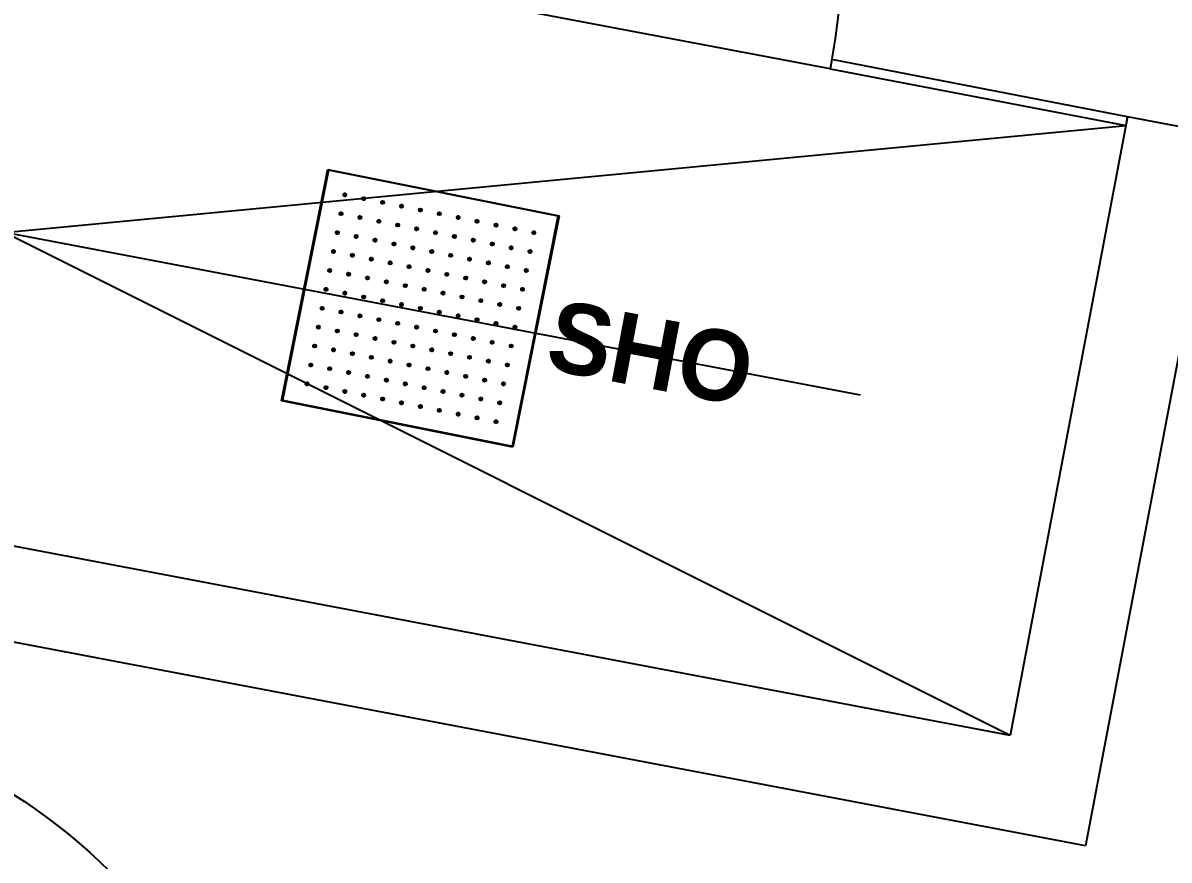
# Model space of a CAD drawing. Extents: x -678889171 to 586587, y -792238163 to 335485.
# Drawn here: x 52596 to 54053, y 40059 to 41123 of the extents above; entities that cross this region are included whole.
import ezdxf

# ---------------------------------------------------------------- set-up
doc = ezdxf.new("R2010")
doc.units = 0
doc.header["$MEASUREMENT"] = 0
doc.linetypes.add('XR-Typ28 7th to11Th$0$XR-A-TYP-7-8-9-10$0$XR-A-TYP-2-3-4-6-7-8-9-10$0$HIDDEN', pattern=[0.375, 0.25, -0.125])
doc.layers.get('0').update_dxf_attribs({"color": 8})
for name, color, linetype in [('XR-A-9TH-FLOOR$0$A-WALL', 252, 'Continuous'), ('XR-Typ28 7th to11Th$0$A-WALL', 252, 'Continuous'), ('XR-Typ28 7th to11Th$0$XR-A-TYP-7-8-9-10$0$A-FURN-SANT', 252, 'Continuous'), ('XR-Typ28 7th to11Th$0$XR-A-TYP-7-8-9-10$0$I-FLOR', 252, 'Continuous'), ('XR-Typ28 7th to11Th$0$XR-A-TYP-7-8-9-10$0$I-GLAZ-FULL', 252, 'Continuous'), ('XR-Typ28 7th to11Th$0$XR-A-TYP-7-8-9-10$0$I-SPCL', 252, 'Continuous'), ('XR-Typ28 7th to11Th$0$XR-A-TYP-7-8-9-10$0$XR-A-TYP-2-3-4-6-7-8-9-10$0$A-DOOR', 252, 'Continuous'), ('XR-Typ28 7th to11Th$0$XR-A-TYP-7-8-9-10$0$XR-A-TYP-2-3-4-6-7-8-9-10$0$A-FLOR-OVHD', 252, 'XR-Typ28 7th to11Th$0$XR-A-TYP-7-8-9-10$0$XR-A-TYP-2-3-4-6-7-8-9-10$0$HIDDEN'), ('XR-Typ28 7th to11Th$0$XR-A-TYP-7-8-9-10$0$XREF_3BR$0$I-GLAZ-FULL', 252, 'Continuous')]:
    doc.layers.add(name, color=color, linetype=linetype)
doc.styles.add('XR-Typ28 7th to11Th$0$XR-A-TYP-7-8-9-10$0$XREF_1BR$0$KZT', font='')
doc.styles.get('XR-Typ28 7th to11Th$0$XR-A-TYP-7-8-9-10$0$XREF_1BR$0$KZT').set_extended_font_data('AvantGarde LT Medium', bold=True)

# ---------------------------------------------------------------- blocks, each defined once
blk = doc.blocks.new('XR-Typ28 7th to11Th$0$XR-A-TYP-7-8-9-10$0$XREF_3BR$0$XREF-1BA$0$11TH FLOOR PLAN EAST TOWER$0$11TH TO 17TH FLOOR PLAN EAST TOWER$0$CEILING SHOWER')
at = {"layer": 'XR-Typ28 7th to11Th$0$XR-A-TYP-7-8-9-10$0$A-FURN-SANT'}
for p, q in [((0, 30), (30, 30)), ((0, 0), (0, 30)), ((0, 30), (0.1, 29.9)), ((0.1, 29.9), (0.1, 0.1)), ((29.9, 29.9), (0.1, 29.9)), ((30, 30), (29.9, 29.9)), ((29.9, 0.1), (29.9, 29.9)), ((30, 30), (30, 0)), ((0.1, 0.1), (0, 0)), ((30, 0), (0, 0)), ((0.1, 0.1), (29.9, 0.1)), ((29.9, 0.1), (30, 0))]:
    blk.add_line(p, q, dxfattribs=at)
for centre, radius in [((2.75, 27.25), 0.2), ((2.75, 27.25), 0.175), ((2.75, 27.25), 0.125), ((2.75, 27.25), 0.05), ((5.2, 27.25), 0.2), ((5.2, 27.25), 0.175), ((5.2, 27.25), 0.125), ((5.2, 27.25), 0.05), ((7.65, 27.25), 0.2), ((7.65, 27.25), 0.175), ((7.65, 27.25), 0.125), ((7.65, 27.25), 0.05), ((10.1, 27.25), 0.2), ((10.1, 27.25), 0.175), ((10.1, 27.25), 0.125), ((10.1, 27.25), 0.05), ((12.55, 27.25), 0.2), ((12.55, 27.25), 0.175), ((12.55, 27.25), 0.125), ((12.55, 27.25), 0.05), ((15, 27.25), 0.2), ((15, 27.25), 0.175), ((15, 27.25), 0.125), ((15, 27.25), 0.05), ((17.45, 27.25), 0.2), ((17.45, 27.25), 0.175), ((17.45, 27.25), 0.125), ((17.45, 27.25), 0.05), ((19.9, 27.25), 0.2), ((19.9, 27.25), 0.175), ((19.9, 27.25), 0.125), ((19.9, 27.25), 0.05), ((22.35, 27.25), 0.2), ((22.35, 27.25), 0.175), ((22.35, 27.25), 0.125), ((22.35, 27.25), 0.05), ((24.8, 27.25), 0.2), ((24.8, 27.25), 0.175), ((24.8, 27.25), 0.125), ((24.8, 27.25), 0.05), ((27.25, 27.25), 0.2), ((27.25, 27.25), 0.175), ((27.25, 27.25), 0.125), ((27.25, 27.25), 0.05), ((2.75, 24.8), 0.2), ((2.75, 24.8), 0.175), ((2.75, 24.8), 0.125), ((2.75, 24.8), 0.05), ((5.2, 24.8), 0.2), ((5.2, 24.8), 0.175), ((5.2, 24.8), 0.125), ((5.2, 24.8), 0.05), ((7.65, 24.8), 0.2), ((7.65, 24.8), 0.175), ((7.65, 24.8), 0.125), ((7.65, 24.8), 0.05), ((10.1, 24.8), 0.2), ((10.1, 24.8), 0.175), ((10.1, 24.8), 0.125), ((10.1, 24.8), 0.05), ((12.55, 24.8), 0.2), ((12.55, 24.8), 0.175), ((12.55, 24.8), 0.125), ((12.55, 24.8), 0.05), ((15, 24.8), 0.2), ((15, 24.8), 0.175), ((15, 24.8), 0.125), ((15, 24.8), 0.05), ((17.45, 24.8), 0.2), ((17.45, 24.8), 0.175), ((17.45, 24.8), 0.125), ((17.45, 24.8), 0.05), ((19.9, 24.8), 0.2), ((19.9, 24.8), 0.175), ((19.9, 24.8), 0.125), ((19.9, 24.8), 0.05), ((22.35, 24.8), 0.2), ((22.35, 24.8), 0.175), ((22.35, 24.8), 0.125), ((22.35, 24.8), 0.05), ((24.8, 24.8), 0.2), ((24.8, 24.8), 0.175), ((24.8, 24.8), 0.125), ((24.8, 24.8), 0.05), ((27.25, 24.8), 0.2), ((27.25, 24.8), 0.175), ((27.25, 24.8), 0.125), ((27.25, 24.8), 0.05), ((2.75, 22.35), 0.2), ((2.75, 22.35), 0.175), ((2.75, 22.35), 0.125), ((2.75, 22.35), 0.05), ((5.2, 22.35), 0.2), ((5.2, 22.35), 0.175), ((5.2, 22.35), 0.125), ((5.2, 22.35), 0.05), ((7.65, 22.35), 0.2), ((7.65, 22.35), 0.175), ((7.65, 22.35), 0.125), ((7.65, 22.35), 0.05), ((10.1, 22.35), 0.2), ((10.1, 22.35), 0.175), ((10.1, 22.35), 0.125), ((10.1, 22.35), 0.05), ((12.55, 22.35), 0.2), ((12.55, 22.35), 0.175), ((12.55, 22.35), 0.125), ((12.55, 22.35), 0.05), ((15, 22.35), 0.2), ((15, 22.35), 0.175), ((15, 22.35), 0.125), ((15, 22.35), 0.05), ((17.45, 22.35), 0.2), ((17.45, 22.35), 0.175), ((17.45, 22.35), 0.125), ((17.45, 22.35), 0.05), ((19.9, 22.35), 0.2), ((19.9, 22.35), 0.175), ((19.9, 22.35), 0.125), ((19.9, 22.35), 0.05), ((22.35, 22.35), 0.2), ((22.35, 22.35), 0.175), ((22.35, 22.35), 0.125), ((22.35, 22.35), 0.05), ((24.8, 22.35), 0.2), ((24.8, 22.35), 0.175), ((24.8, 22.35), 0.125), ((24.8, 22.35), 0.05), ((27.25, 22.35), 0.2), ((27.25, 22.35), 0.175), ((27.25, 22.35), 0.125), ((27.25, 22.35), 0.05), ((2.75, 19.9), 0.2), ((2.75, 19.9), 0.175), ((2.75, 19.9), 0.125), ((2.75, 19.9), 0.05), ((5.2, 19.9), 0.2), ((5.2, 19.9), 0.175), ((5.2, 19.9), 0.125), ((5.2, 19.9), 0.05), ((7.65, 19.9), 0.2), ((7.65, 19.9), 0.175), ((7.65, 19.9), 0.125), ((7.65, 19.9), 0.05), ((10.1, 19.9), 0.2), ((10.1, 19.9), 0.175), ((10.1, 19.9), 0.125), ((10.1, 19.9), 0.05), ((12.55, 19.9), 0.2), ((12.55, 19.9), 0.175), ((12.55, 19.9), 0.125), ((12.55, 19.9), 0.05), ((15, 19.9), 0.2), ((15, 19.9), 0.175), ((15, 19.9), 0.125), ((15, 19.9), 0.05), ((17.45, 19.9), 0.2), ((17.45, 19.9), 0.175), ((17.45, 19.9), 0.125), ((17.45, 19.9), 0.05), ((19.9, 19.9), 0.2), ((19.9, 19.9), 0.175), ((19.9, 19.9), 0.125), ((19.9, 19.9), 0.05), ((22.35, 19.9), 0.2), ((22.35, 19.9), 0.175), ((22.35, 19.9), 0.125), ((22.35, 19.9), 0.05), ((24.8, 19.9), 0.2), ((24.8, 19.9), 0.175), ((24.8, 19.9), 0.125), ((24.8, 19.9), 0.05), ((27.25, 19.9), 0.2), ((27.25, 19.9), 0.175), ((27.25, 19.9), 0.125), ((27.25, 19.9), 0.05), ((2.75, 17.45), 0.2), ((2.75, 17.45), 0.175), ((2.75, 17.45), 0.125), ((2.75, 17.45), 0.05), ((5.2, 17.45), 0.2), ((5.2, 17.45), 0.175), ((5.2, 17.45), 0.125), ((5.2, 17.45), 0.05), ((7.65, 17.45), 0.2), ((7.65, 17.45), 0.175), ((7.65, 17.45), 0.125), ((7.65, 17.45), 0.05), ((10.1, 17.45), 0.2), ((10.1, 17.45), 0.175), ((10.1, 17.45), 0.125), ((10.1, 17.45), 0.05), ((12.55, 17.45), 0.2), ((12.55, 17.45), 0.175), ((12.55, 17.45), 0.125), ((12.55, 17.45), 0.05), ((15, 17.45), 0.2), ((15, 17.45), 0.175), ((15, 17.45), 0.125), ((15, 17.45), 0.05), ((17.45, 17.45), 0.2), ((17.45, 17.45), 0.175), ((17.45, 17.45), 0.125), ((17.45, 17.45), 0.05), ((19.9, 17.45), 0.2), ((19.9, 17.45), 0.175), ((19.9, 17.45), 0.125), ((19.9, 17.45), 0.05), ((22.35, 17.45), 0.2), ((22.35, 17.45), 0.175), ((22.35, 17.45), 0.125), ((22.35, 17.45), 0.05), ((24.8, 17.45), 0.2), ((24.8, 17.45), 0.175), ((24.8, 17.45), 0.125), ((24.8, 17.45), 0.05), ((27.25, 17.45), 0.2), ((27.25, 17.45), 0.175), ((27.25, 17.45), 0.125), ((27.25, 17.45), 0.05), ((2.75, 15), 0.2), ((2.75, 15), 0.175), ((2.75, 15), 0.125), ((2.75, 15), 0.05), ((5.2, 15), 0.2), ((5.2, 15), 0.175), ((5.2, 15), 0.125), ((5.2, 15), 0.05), ((7.65, 15), 0.2), ((7.65, 15), 0.175), ((7.65, 15), 0.125), ((7.65, 15), 0.05), ((10.1, 15), 0.2), ((10.1, 15), 0.175), ((10.1, 15), 0.125), ((10.1, 15), 0.05), ((12.55, 15), 0.2), ((12.55, 15), 0.175), ((12.55, 15), 0.125), ((12.55, 15), 0.05), ((15, 15), 0.2), ((15, 15), 0.175), ((15, 15), 0.125), ((15, 15), 0.05), ((17.45, 15), 0.2), ((17.45, 15), 0.175), ((17.45, 15), 0.125), ((17.45, 15), 0.05), ((19.9, 15), 0.2), ((19.9, 15), 0.175), ((19.9, 15), 0.125), ((19.9, 15), 0.05), ((22.35, 15), 0.2), ((22.35, 15), 0.175), ((22.35, 15), 0.125), ((22.35, 15), 0.05), ((24.8, 15), 0.2), ((24.8, 15), 0.175), ((24.8, 15), 0.125), ((24.8, 15), 0.05), ((27.25, 15), 0.2), ((27.25, 15), 0.175), ((27.25, 15), 0.125), ((27.25, 15), 0.05), ((2.75, 12.55), 0.2), ((2.75, 12.55), 0.175), ((2.75, 12.55), 0.125), ((2.75, 12.55), 0.05), ((5.2, 12.55), 0.2), ((5.2, 12.55), 0.175), ((5.2, 12.55), 0.125), ((5.2, 12.55), 0.05), ((7.65, 12.55), 0.2), ((7.65, 12.55), 0.175), ((7.65, 12.55), 0.125), ((7.65, 12.55), 0.05), ((10.1, 12.55), 0.2), ((10.1, 12.55), 0.175), ((10.1, 12.55), 0.125), ((10.1, 12.55), 0.05), ((12.55, 12.55), 0.2), ((12.55, 12.55), 0.175), ((12.55, 12.55), 0.125), ((12.55, 12.55), 0.05), ((15, 12.55), 0.2), ((15, 12.55), 0.175), ((15, 12.55), 0.125), ((15, 12.55), 0.05), ((17.45, 12.55), 0.2), ((17.45, 12.55), 0.175), ((17.45, 12.55), 0.125), ((17.45, 12.55), 0.05), ((19.9, 12.55), 0.2), ((19.9, 12.55), 0.175), ((19.9, 12.55), 0.125), ((19.9, 12.55), 0.05), ((22.35, 12.55), 0.2), ((22.35, 12.55), 0.175), ((22.35, 12.55), 0.125), ((22.35, 12.55), 0.05), ((24.8, 12.55), 0.2), ((24.8, 12.55), 0.175), ((24.8, 12.55), 0.125), ((24.8, 12.55), 0.05), ((27.25, 12.55), 0.2), ((27.25, 12.55), 0.175), ((27.25, 12.55), 0.125), ((27.25, 12.55), 0.05), ((2.75, 10.1), 0.2), ((2.75, 10.1), 0.175), ((2.75, 10.1), 0.125), ((5.2, 10.1), 0.2), ((5.2, 10.1), 0.175), ((5.2, 10.1), 0.125), ((7.65, 10.1), 0.2), ((7.65, 10.1), 0.175), ((7.65, 10.1), 0.125), ((10.1, 10.1), 0.2), ((10.1, 10.1), 0.175), ((10.1, 10.1), 0.125), ((12.55, 10.1), 0.2), ((12.55, 10.1), 0.175), ((12.55, 10.1), 0.125), ((15, 10.1), 0.2), ((15, 10.1), 0.175), ((15, 10.1), 0.125), ((17.45, 10.1), 0.2), ((17.45, 10.1), 0.175), ((17.45, 10.1), 0.125), ((19.9, 10.1), 0.2), ((19.9, 10.1), 0.175), ((19.9, 10.1), 0.125), ((22.35, 10.1), 0.2), ((22.35, 10.1), 0.175), ((22.35, 10.1), 0.125), ((24.8, 10.1), 0.2), ((24.8, 10.1), 0.175), ((24.8, 10.1), 0.125), ((27.25, 10.1), 0.2), ((27.25, 10.1), 0.175), ((27.25, 10.1), 0.125), ((2.75, 10.1), 0.05), ((5.2, 10.1), 0.05), ((7.65, 10.1), 0.05), ((10.1, 10.1), 0.05), ((12.55, 10.1), 0.05), ((15, 10.1), 0.05), ((17.45, 10.1), 0.05), ((19.9, 10.1), 0.05), ((22.35, 10.1), 0.05), ((24.8, 10.1), 0.05), ((27.25, 10.1), 0.05), ((2.75, 7.65), 0.2), ((2.75, 7.65), 0.175), ((2.75, 7.65), 0.125), ((2.75, 7.65), 0.05), ((5.2, 7.65), 0.2), ((5.2, 7.65), 0.175), ((5.2, 7.65), 0.125), ((5.2, 7.65), 0.05), ((7.65, 7.65), 0.2), ((7.65, 7.65), 0.175), ((7.65, 7.65), 0.125), ((7.65, 7.65), 0.05), ((10.1, 7.65), 0.2), ((10.1, 7.65), 0.175), ((10.1, 7.65), 0.125), ((10.1, 7.65), 0.05), ((12.55, 7.65), 0.2), ((12.55, 7.65), 0.175), ((12.55, 7.65), 0.125), ((12.55, 7.65), 0.05), ((15, 7.65), 0.2), ((15, 7.65), 0.175), ((15, 7.65), 0.125), ((15, 7.65), 0.05), ((17.45, 7.65), 0.2), ((17.45, 7.65), 0.175), ((17.45, 7.65), 0.125), ((17.45, 7.65), 0.05), ((19.9, 7.65), 0.2), ((19.9, 7.65), 0.175), ((19.9, 7.65), 0.125), ((19.9, 7.65), 0.05), ((22.35, 7.65), 0.2), ((22.35, 7.65), 0.175), ((22.35, 7.65), 0.125), ((22.35, 7.65), 0.05), ((24.8, 7.65), 0.2), ((24.8, 7.65), 0.175), ((24.8, 7.65), 0.125), ((24.8, 7.65), 0.05), ((27.25, 7.65), 0.2), ((27.25, 7.65), 0.175), ((27.25, 7.65), 0.125), ((27.25, 7.65), 0.05), ((2.75, 5.2), 0.2), ((2.75, 5.2), 0.175), ((2.75, 5.2), 0.125), ((2.75, 5.2), 0.05), ((5.2, 5.2), 0.2), ((5.2, 5.2), 0.175), ((5.2, 5.2), 0.125), ((5.2, 5.2), 0.05), ((7.65, 5.2), 0.2), ((7.65, 5.2), 0.175), ((7.65, 5.2), 0.125), ((7.65, 5.2), 0.05), ((10.1, 5.2), 0.2), ((10.1, 5.2), 0.175), ((10.1, 5.2), 0.125), ((10.1, 5.2), 0.05), ((12.55, 5.2), 0.2), ((12.55, 5.2), 0.175), ((12.55, 5.2), 0.125), ((12.55, 5.2), 0.05), ((15, 5.2), 0.2), ((15, 5.2), 0.175), ((15, 5.2), 0.125), ((15, 5.2), 0.05), ((17.45, 5.2), 0.2), ((17.45, 5.2), 0.175), ((17.45, 5.2), 0.125), ((17.45, 5.2), 0.05), ((19.9, 5.2), 0.2), ((19.9, 5.2), 0.175), ((19.9, 5.2), 0.125), ((19.9, 5.2), 0.05), ((22.35, 5.2), 0.2), ((22.35, 5.2), 0.175), ((22.35, 5.2), 0.125), ((22.35, 5.2), 0.05), ((24.8, 5.2), 0.2), ((24.8, 5.2), 0.175), ((24.8, 5.2), 0.125), ((24.8, 5.2), 0.05), ((27.25, 5.2), 0.2), ((27.25, 5.2), 0.175), ((27.25, 5.2), 0.125), ((27.25, 5.2), 0.05), ((2.75, 2.75), 0.2), ((2.75, 2.75), 0.175), ((5.2, 2.75), 0.2), ((5.2, 2.75), 0.175), ((7.65, 2.75), 0.2), ((7.65, 2.75), 0.175), ((10.1, 2.75), 0.2), ((10.1, 2.75), 0.175), ((12.55, 2.75), 0.2), ((12.55, 2.75), 0.175), ((15, 2.75), 0.2), ((15, 2.75), 0.175), ((17.45, 2.75), 0.2), ((17.45, 2.75), 0.175), ((19.9, 2.75), 0.2), ((19.9, 2.75), 0.175), ((22.35, 2.75), 0.2), ((22.35, 2.75), 0.175), ((24.8, 2.75), 0.2), ((24.8, 2.75), 0.175), ((27.25, 2.75), 0.2), ((27.25, 2.75), 0.175), ((2.75, 2.75), 0.125), ((2.75, 2.75), 0.05), ((5.2, 2.75), 0.125), ((5.2, 2.75), 0.05), ((7.65, 2.75), 0.125), ((7.65, 2.75), 0.05), ((10.1, 2.75), 0.125), ((10.1, 2.75), 0.05), ((12.55, 2.75), 0.125), ((12.55, 2.75), 0.05), ((15, 2.75), 0.125), ((15, 2.75), 0.05), ((17.45, 2.75), 0.125), ((17.45, 2.75), 0.05), ((19.9, 2.75), 0.125), ((19.9, 2.75), 0.05), ((22.35, 2.75), 0.125), ((22.35, 2.75), 0.05), ((24.8, 2.75), 0.125), ((24.8, 2.75), 0.05), ((27.25, 2.75), 0.125), ((27.25, 2.75), 0.05)]:
    blk.add_circle(centre, radius, dxfattribs=at)
blk = doc.blocks.new('*U1192')
for p, q in [((0, -20), (0, -140)), ((50, -20), (0, -20)), ((50, -90), (50, -20)), ((750, -90), (750, -20)), ((750, -20), (800, -20)), ((800, -20), (800, -140)), ((40, -140), (40, -90)), ((40, -90), (50, -90)), ((760, -90), (750, -90)), ((760, -140), (760, -90)), ((40, -140), (0, -140)), ((760, -140), (800, -140)), ((710, -760), (710, -240)), ((760, -760), (760, -240))]:
    blk.add_line(p, q)
for points in [[(710, -240), (760, -240), (760, -140), (710, -140), (710, -227)], [(710, -760), (760, -760), (760, -860), (710, -860), (710, -773), (710, -860)]]:
    blk.add_lwpolyline(points, close=True)
blk.add_arc((760, -140), 720, 180, 270)
at = {"layer": 'XR-Typ28 7th to11Th$0$XR-A-TYP-7-8-9-10$0$XR-A-TYP-2-3-4-6-7-8-9-10$0$A-FLOR-OVHD'}
for p, q in [((50, -20), (750, -20)), ((40, -140), (760, -140))]:
    blk.add_line(p, q, dxfattribs=at)
blk = doc.blocks.new('XR-Typ28 7th to11Th')
at = {"layer": 'XR-Typ28 7th to11Th$0$A-WALL'}
for p, q in [((56801.2, 27481.5), (56652, 26695.5)), ((58110.8, 27232.9), (56801.2, 27481.5)), ((56896.8, 27341.2), (56747.6, 26555.2)), ((56652, 26695.5), (55181.8, 26974.6)), ((56747.6, 26555.2), (55159.6, 26856.6))]:
    blk.add_line(p, q, dxfattribs=at)
at = {"layer": 'XR-Typ28 7th to11Th$0$XR-A-TYP-7-8-9-10$0$A-FURN-SANT', "ltscale": 0.5}
blk.add_line((56461.6, 27127.9, 0), (55256.8, 27356.6, 0), dxfattribs=at)
at = {"layer": 'XR-Typ28 7th to11Th$0$XR-A-TYP-7-8-9-10$0$A-FURN-SANT', "ltscale": 0.5, "elevation": 0}
blk.add_lwpolyline([(56652, 26695.5), (55373.2, 27334.5), (56799.3, 27470.7)], dxfattribs=at)
at = {"layer": 'XR-Typ28 7th to11Th$0$XR-A-TYP-7-8-9-10$0$I-FLOR', "elevation": 0}
blk.add_lwpolyline([(56423, 27542.7), (55743.6, 27671.6)], dxfattribs=at)
at = {"layer": 'XR-Typ28 7th to11Th$0$XR-A-TYP-7-8-9-10$0$I-GLAZ-FULL', "elevation": 0}
blk.add_lwpolyline([(56425.2, 27554.5), (56423, 27542.7), (56799.3, 27470.7), (56801.2, 27481.5)], close=True, dxfattribs=at)
at = {"layer": 'XR-Typ28 7th to11Th$0$XR-A-TYP-7-8-9-10$0$XREF_3BR$0$I-GLAZ-FULL'}
blk.add_arc((55742.7, 27683.3, 0), 694.6, 349.3978, 6.6377, dxfattribs=at)
at = {"layer": 'XR-Typ28 7th to11Th$0$XR-A-TYP-7-8-9-10$0$A-FURN-SANT', "ltscale": 0.5, "xscale": 9.999998164084403, "yscale": 9.999998164084403, "zscale": 9.999998164084403, "rotation": 168.6873394437549}
blk.add_blockref('XR-Typ28 7th to11Th$0$XR-A-TYP-7-8-9-10$0$XREF_3BR$0$XREF-1BA$0$11TH FLOOR PLAN EAST TOWER$0$11TH TO 17TH FLOOR PLAN EAST TOWER$0$CEILING SHOWER', (56078.5, 27356, 0), dxfattribs=at)
at = {"layer": 'XR-Typ28 7th to11Th$0$XR-A-TYP-7-8-9-10$0$XR-A-TYP-2-3-4-6-7-8-9-10$0$A-DOOR', "extrusion": (4.53615e-10, 2.67694e-09, -1), "zscale": -1, "rotation": 280.7363181737609}
blk.add_blockref('*U1192', (-55003.6, 26784.5, 0), dxfattribs=at)
at = {"layer": 'XR-Typ28 7th to11Th$0$XR-A-TYP-7-8-9-10$0$I-SPCL', "insert": (56194.9, 27181.2, 0), "char_height": 90, "attachment_point": 5, "rotation": 349.2973, "style": 'XR-Typ28 7th to11Th$0$XR-A-TYP-7-8-9-10$0$XREF_1BR$0$KZT'}
blk.add_mtext_dynamic_manual_height_columns('SHO', width=201.122, gutter_width=905.9, heights=[0], dxfattribs=at)

msp = doc.modelspace()

# ---------------------------------------------------------------- block references
at = {"layer": 'XR-A-9TH-FLOOR$0$A-WALL'}
msp.add_blockref('XR-Typ28 7th to11Th', (-2800.4, 13522.1), dxfattribs=at)

doc.saveas('drawing.dxf')
